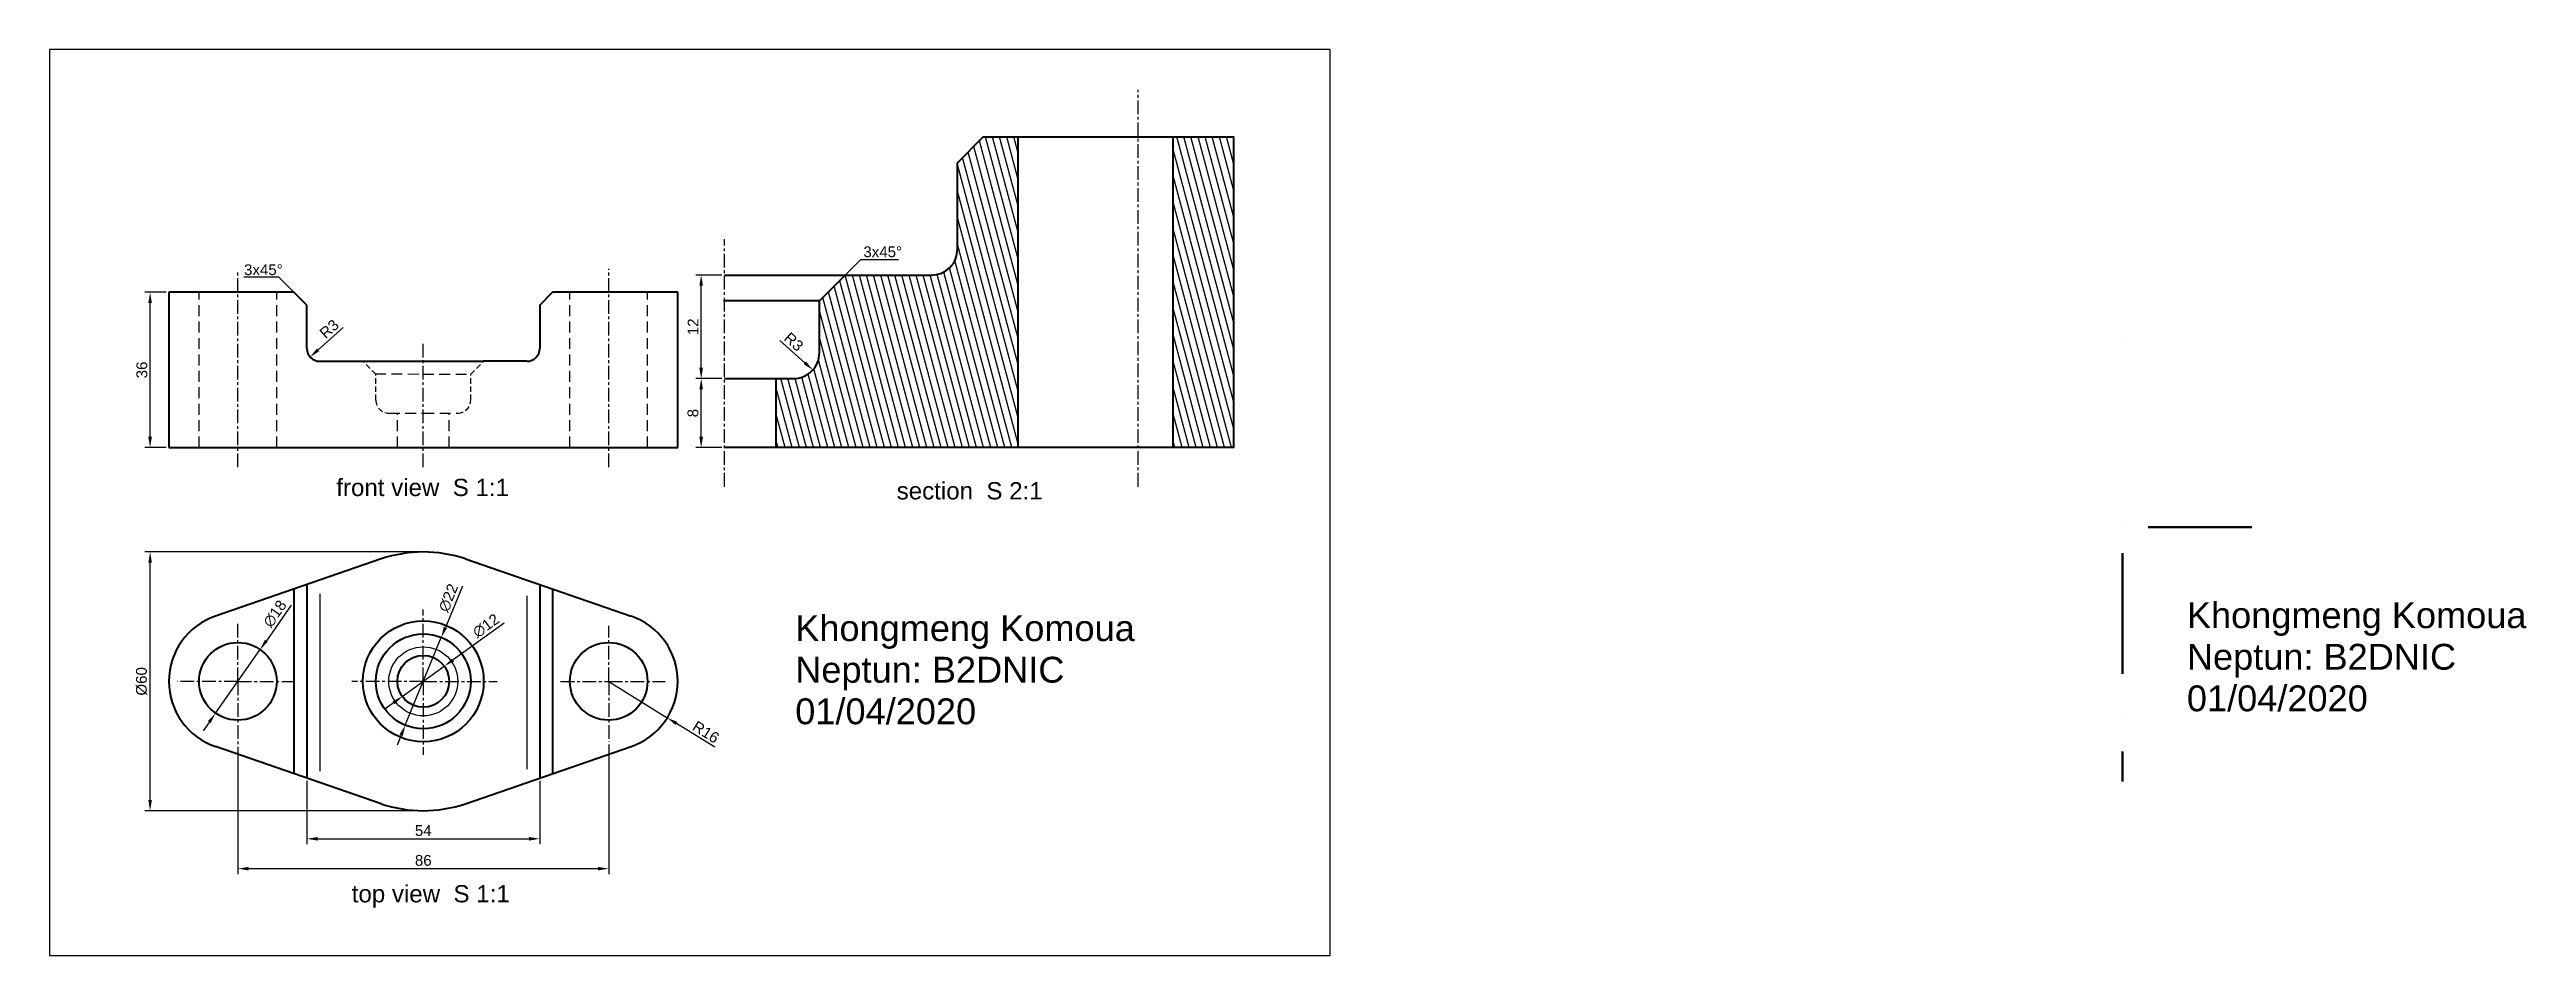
# Model space of a CAD drawing. Header units: millimetres. Extents: x 1907 to 2482, y 1314 to 1524.
import ezdxf

# ---------------------------------------------------------------- set-up
doc = ezdxf.new("R2010")
doc.units = ezdxf.units.MM
doc.header["$LTSCALE"] = 0.1
doc.linetypes.add('CENTER', pattern=[50.8, 31.75, -6.35, 6.35, -6.35])
doc.linetypes.add('DASHED', pattern=[19.05, 12.7, -6.35])
doc.layers.add('A4 sheet', color=9, linetype='Continuous', plot=False)
for name, color, linetype in [('axis', 132, 'CENTER'), ('dimension', 152, 'Continuous'), ('face touch', 202, 'Continuous'), ('hatch', 242, 'Continuous'), ('hidden', 252, 'DASHED'), ('text', 124, 'Continuous')]:
    doc.layers.add(name, color=color, linetype=linetype)
doc.layers.add('result', color=7, linetype='Continuous', lineweight=40)
doc.layers.add('section border', color=8, linetype='Continuous', lineweight=40)
doc.styles.get("Standard").update_dxf_attribs({"font": 'Arial.ttf'})
doc.dimstyles.new('2xscale', dxfattribs={"dimtxt": 2.5, "dimasz": 2.5, "dimexe": 1.25, "dimexo": 0.625, "dimtad": 1, "dimlfac": 0.5, "dimtxsty": 'Standard', "dimcen": 2.5, "dimadec": 0, "dimazin": 0, "dimtfac": 1, "dimtmove": 0, "dimatfit": 3, "dimfxl": 1, "dimarcsym": 0})
doc.dimstyles.new('ISO-25', dxfattribs={"dimtxt": 2.5, "dimasz": 2.5, "dimexe": 1.25, "dimexo": 0.625, "dimtad": 1, "dimtxsty": 'Standard', "dimcen": 2.5, "dimadec": 0, "dimazin": 0, "dimtfac": 1, "dimtmove": 0, "dimatfit": 3, "dimfxl": 1, "dimarcsym": 0})

# ---------------------------------------------------------------- blocks, each defined once
blk = doc.blocks.new('*D2')
at = {"layer": 'Defpoints', "color": 0, "transparency": 16777216}
for p in [(1930.68, 1467.4), (1935.03, 1467.4), (1935.03, 1431.4)]:
    blk.add_point(p, dxfattribs=at)
at = {"layer": 'dimension', "color": 0, "lineweight": -2, "transparency": 16777216}
for p, q in [((1934.41, 1467.4), (1929.43, 1467.4)), ((1930.68, 1433.9), (1930.68, 1464.9)), ((1934.41, 1431.4), (1929.43, 1431.4))]:
    blk.add_line(p, q, dxfattribs=at)
at = {"layer": 'dimension', "color": 0, "transparency": 16777216}
for points in [[(1930.27, 1464.9), (1931.1, 1464.9), (1930.68, 1467.4)], [(1930.27, 1433.9), (1931.1, 1433.9), (1930.68, 1431.4)]]:
    blk.add_solid(points, dxfattribs=at)
at = {"layer": 'dimension', "color": 0, "transparency": 16777216, "insert": (1928.78, 1449.4), "char_height": 2.5, "attachment_point": 5, "rotation": 90}
blk.add_mtext('36', dxfattribs=at)
blk = doc.blocks.new('*D3')
at = {"layer": 'Defpoints', "color": 0, "transparency": 16777216}
for p in [(1970.03, 1454.4), (1967.8, 1452.41)]:
    blk.add_point(p, dxfattribs=at)
at = {"layer": 'dimension', "color": 0, "lineweight": -2, "transparency": 16777216}
blk.add_line((1975.46, 1459.26), (1969.66, 1454.07), dxfattribs=at)
at = {"layer": 'dimension', "color": 0, "transparency": 16777216}
blk.add_solid([(1969.38, 1454.38), (1969.94, 1453.76), (1967.8, 1452.41)], dxfattribs=at)
at = {"layer": 'dimension', "color": 0, "transparency": 16777216, "insert": (1972.23, 1458.91), "char_height": 2.5, "attachment_point": 5, "rotation": 41.77681}
blk.add_mtext('R3', dxfattribs=at)
blk = doc.blocks.new('*D4')
at = {"layer": 'Defpoints', "color": 0, "transparency": 16777216}
for p in [(1967.03, 1354.78), (2021.03, 1354.78), (2021.03, 1340.71)]:
    blk.add_point(p, dxfattribs=at)
at = {"layer": 'dimension', "color": 0, "lineweight": -2, "transparency": 16777216}
for p, q in [((1967.03, 1354.16), (1967.03, 1339.46)), ((2021.03, 1354.16), (2021.03, 1339.46)), ((1969.53, 1340.71), (2018.53, 1340.71))]:
    blk.add_line(p, q, dxfattribs=at)
at = {"layer": 'dimension', "color": 0, "transparency": 16777216}
for points in [[(1969.53, 1341.13), (1969.53, 1340.29), (1967.03, 1340.71)], [(2018.53, 1341.13), (2018.53, 1340.29), (2021.03, 1340.71)]]:
    blk.add_solid(points, dxfattribs=at)
at = {"layer": 'dimension', "color": 0, "transparency": 16777216, "insert": (1994.03, 1342.61), "char_height": 2.5, "attachment_point": 5}
blk.add_mtext('54', dxfattribs=at)
blk = doc.blocks.new('*D5')
at = {"layer": 'Defpoints', "color": 0, "transparency": 16777216}
for p in [(1951.03, 1362.68), (2037.03, 1363.21), (2037.03, 1333.79)]:
    blk.add_point(p, dxfattribs=at)
at = {"layer": 'dimension', "color": 0, "lineweight": -2, "transparency": 16777216}
for p, q in [((1951.03, 1362.05), (1951.03, 1332.54)), ((2037.03, 1362.59), (2037.03, 1332.54)), ((1953.53, 1333.79), (2034.53, 1333.79))]:
    blk.add_line(p, q, dxfattribs=at)
at = {"layer": 'dimension', "color": 0, "transparency": 16777216}
for points in [[(1953.53, 1334.2), (1953.53, 1333.37), (1951.03, 1333.79)], [(2034.53, 1334.2), (2034.53, 1333.37), (2037.03, 1333.79)]]:
    blk.add_solid(points, dxfattribs=at)
at = {"layer": 'dimension', "color": 0, "transparency": 16777216, "insert": (1994.03, 1335.69), "char_height": 2.5, "attachment_point": 5}
blk.add_mtext('86', dxfattribs=at)
blk = doc.blocks.new('*D6')
at = {"layer": 'Defpoints', "color": 0, "transparency": 16777216}
for p in [(2037.03, 1377.21), (2050.62, 1368.77)]:
    blk.add_point(p, dxfattribs=at)
at = {"layer": 'dimension', "color": 0, "lineweight": -2, "transparency": 16777216}
for p, q in [((2037.03, 1377.21), (2050.62, 1368.77)), ((2061.63, 1361.92), (2052.74, 1367.45))]:
    blk.add_line(p, q, dxfattribs=at)
at = {"layer": 'dimension', "color": 0, "transparency": 16777216}
blk.add_solid([(2052.96, 1367.8), (2052.52, 1367.09), (2050.62, 1368.77)], dxfattribs=at)
at = {"layer": 'dimension', "color": 0, "transparency": 16777216, "insert": (2059.57, 1365.44), "char_height": 2.5, "attachment_point": 5, "rotation": 328.12383}
blk.add_mtext('R16', dxfattribs=at)
blk = doc.blocks.new('*D7')
at = {"layer": 'Defpoints', "color": 0, "transparency": 16777216}
for p in [(1956.21, 1384.58), (1945.86, 1369.85)]:
    blk.add_point(p, dxfattribs=at)
at = {"layer": 'dimension', "color": 0, "lineweight": -2, "transparency": 16777216}
for p, q in [((1963.43, 1394.85), (1957.65, 1386.62)), ((1945.86, 1369.85), (1956.21, 1384.58)), ((1944.42, 1367.81), (1942.99, 1365.76))]:
    blk.add_line(p, q, dxfattribs=at)
at = {"layer": 'dimension', "color": 0, "transparency": 16777216}
for points in [[(1957.3, 1386.86), (1957.99, 1386.39), (1956.21, 1384.58)], [(1944.08, 1368.04), (1944.76, 1367.57), (1945.86, 1369.85)]]:
    blk.add_solid(points, dxfattribs=at)
at = {"layer": 'dimension', "color": 0, "transparency": 16777216, "insert": (1959.64, 1392.89), "char_height": 2.5, "attachment_point": 5, "rotation": 54.90861}
blk.add_mtext('∅18', dxfattribs=at)
blk = doc.blocks.new('*D8')
at = {"layer": 'Defpoints', "color": 0, "transparency": 16777216}
for p in [(1930.68, 1407.21), (1994.03, 1407.21), (1994.03, 1347.21)]:
    blk.add_point(p, dxfattribs=at)
at = {"layer": 'dimension', "color": 0, "lineweight": -2, "transparency": 16777216}
for p, q in [((1993.41, 1407.21), (1929.43, 1407.21)), ((1930.68, 1349.71), (1930.68, 1404.71)), ((1993.41, 1347.21), (1929.43, 1347.21))]:
    blk.add_line(p, q, dxfattribs=at)
at = {"layer": 'dimension', "color": 0, "transparency": 16777216}
for points in [[(1930.27, 1404.71), (1931.1, 1404.71), (1930.68, 1407.21)], [(1930.27, 1349.71), (1931.1, 1349.71), (1930.68, 1347.21)]]:
    blk.add_solid(points, dxfattribs=at)
at = {"layer": 'dimension', "color": 0, "transparency": 16777216, "insert": (1928.71, 1377.21), "char_height": 2.5, "attachment_point": 5, "rotation": 90}
blk.add_mtext('%%C60', dxfattribs=at)
blk = doc.blocks.new('*D9')
at = {"layer": 'Defpoints', "color": 0, "transparency": 16777216}
for p in [(1998.91, 1380.72), (1989.16, 1373.71)]:
    blk.add_point(p, dxfattribs=at)
at = {"layer": 'dimension', "color": 0, "lineweight": -2, "transparency": 16777216}
for p, q in [((2012.78, 1390.7), (2000.94, 1382.18)), ((1989.16, 1373.71), (1998.91, 1380.72)), ((1987.13, 1372.25), (1985.1, 1370.79))]:
    blk.add_line(p, q, dxfattribs=at)
at = {"layer": 'dimension', "color": 0, "transparency": 16777216}
for points in [[(2000.69, 1382.52), (2001.18, 1381.84), (1998.91, 1380.72)], [(1986.89, 1372.59), (1987.38, 1371.91), (1989.16, 1373.71)]]:
    blk.add_solid(points, dxfattribs=at)
at = {"layer": 'dimension', "color": 0, "transparency": 16777216, "insert": (2008.58, 1390.1), "char_height": 2.5, "attachment_point": 5, "rotation": 35.71963}
blk.add_mtext('∅12', dxfattribs=at)
blk = doc.blocks.new('*D10')
at = {"layer": 'Defpoints', "color": 0, "transparency": 16777216}
for p in [(1998.21, 1387.39), (1989.86, 1367.04)]:
    blk.add_point(p, dxfattribs=at)
at = {"layer": 'dimension', "color": 0, "lineweight": -2, "transparency": 16777216}
for p, q in [((2003.11, 1399.31), (1999.16, 1389.7)), ((1989.86, 1367.04), (1998.21, 1387.39)), ((1988.91, 1364.73), (1987.96, 1362.41))]:
    blk.add_line(p, q, dxfattribs=at)
at = {"layer": 'dimension', "color": 0, "transparency": 16777216}
for points in [[(1998.78, 1389.86), (1999.55, 1389.54), (1998.21, 1387.39)], [(1988.52, 1364.89), (1989.29, 1364.57), (1989.86, 1367.04)]]:
    blk.add_solid(points, dxfattribs=at)
at = {"layer": 'dimension', "color": 0, "transparency": 16777216, "insert": (1999.86, 1396.58), "char_height": 2.5, "attachment_point": 5, "rotation": 67.67195}
blk.add_mtext('∅22', dxfattribs=at)
blk = doc.blocks.new('*D11')
at = {"layer": 'Defpoints', "color": 0, "transparency": 16777216}
for p in [(2058.48, 1447.4), (2063.91, 1447.4), (2063.91, 1431.4)]:
    blk.add_point(p, dxfattribs=at)
at = {"layer": 'dimension', "color": 0, "lineweight": -2, "transparency": 16777216}
for p, q in [((2063.28, 1447.4), (2057.23, 1447.4)), ((2058.48, 1433.9), (2058.48, 1444.9)), ((2063.28, 1431.4), (2057.23, 1431.4))]:
    blk.add_line(p, q, dxfattribs=at)
at = {"layer": 'dimension', "color": 0, "transparency": 16777216}
for points in [[(2058.06, 1444.9), (2058.9, 1444.9), (2058.48, 1447.4)], [(2058.06, 1433.9), (2058.9, 1433.9), (2058.48, 1431.4)]]:
    blk.add_solid(points, dxfattribs=at)
at = {"layer": 'dimension', "color": 0, "transparency": 16777216, "insert": (2056.58, 1439.4), "char_height": 2.5, "attachment_point": 5, "rotation": 90}
blk.add_mtext('8', dxfattribs=at)
blk = doc.blocks.new('*D12')
at = {"layer": 'Defpoints', "color": 0, "transparency": 16777216}
for p in [(2058.48, 1471.4), (2063.91, 1471.4), (2063.91, 1447.4)]:
    blk.add_point(p, dxfattribs=at)
at = {"layer": 'dimension', "color": 0, "lineweight": -2, "transparency": 16777216}
for p, q in [((2063.28, 1471.4), (2057.23, 1471.4)), ((2058.48, 1449.9), (2058.48, 1468.9)), ((2063.28, 1447.4), (2057.23, 1447.4))]:
    blk.add_line(p, q, dxfattribs=at)
at = {"layer": 'dimension', "color": 0, "transparency": 16777216}
for points in [[(2058.06, 1468.9), (2058.9, 1468.9), (2058.48, 1471.4)], [(2058.06, 1449.9), (2058.9, 1449.9), (2058.48, 1447.4)]]:
    blk.add_solid(points, dxfattribs=at)
at = {"layer": 'dimension', "color": 0, "transparency": 16777216, "insert": (2056.6, 1459.4), "char_height": 2.5, "attachment_point": 5, "rotation": 90}
blk.add_mtext('12', dxfattribs=at)
blk = doc.blocks.new('*D13')
at = {"layer": 'Defpoints', "color": 0, "transparency": 16777216}
for p in [(2079.91, 1453.4), (2084.38, 1449.4)]:
    blk.add_point(p, dxfattribs=at)
at = {"layer": 'dimension', "color": 0, "lineweight": -2, "transparency": 16777216}
blk.add_line((2076.72, 1456.26), (2082.52, 1451.07), dxfattribs=at)
at = {"layer": 'dimension', "color": 0, "transparency": 16777216}
blk.add_solid([(2082.79, 1451.38), (2082.24, 1450.76), (2084.38, 1449.4)], dxfattribs=at)
at = {"layer": 'dimension', "color": 0, "transparency": 16777216, "insert": (2079.95, 1455.92), "char_height": 2.5, "attachment_point": 5, "rotation": 318.17231}
blk.add_mtext('R3', dxfattribs=at)

msp = doc.modelspace()

# ---------------------------------------------------------------- hatches: boundary and pattern name
at = {"layer": 'hatch'}
h = msp.add_hatch(dxfattribs=at)
h.set_pattern_fill('ANSI31', color=256, scale=0.5, angle=240)
h.set_pattern_definition([(285, (2.0528, 15.1446), (1.53340725, 0.4108752), [])])
edge = h.paths.add_edge_path()
edge.add_arc((2111.908, 1477.404), 6, 270, 360)
edge.add_line((2117.908, 1477.404), (2117.908, 1497.404))
edge.add_line((2117.908, 1497.404), (2123.908, 1503.404))
edge.add_line((2123.908, 1503.404), (2131.908, 1503.404))
edge.add_line((2131.908, 1503.404), (2131.908, 1431.404))
edge.add_line((2131.908, 1431.404), (2075.908, 1431.404))
edge.add_line((2075.908, 1431.404), (2075.908, 1447.404))
edge.add_line((2075.908, 1447.404), (2079.908, 1447.404))
edge.add_arc((2079.908, 1453.404), 6, 270, 360)
edge.add_line((2085.908, 1453.404), (2085.908, 1465.404))
edge.add_line((2085.908, 1465.404), (2091.908, 1471.404))
edge.add_line((2091.908, 1471.404), (2111.908, 1471.404))
h.paths.add_polyline_path([(2167.908, 1503.404), (2181.908, 1503.404), (2181.908, 1431.404), (2167.908, 1431.404)])
at = {"layer": 'hatch', "extrusion": (-7.55692e-14, -1, 2.22915e-14)}
h = msp.add_hatch(dxfattribs=at)
h.set_pattern_fill('ANSI31', color=256, scale=0.5, angle=20)
h.set_pattern_definition([(65, (2394.0586, 3e-11), (-1.43876, 0.67091), [])])
edge = h.paths.add_edge_path()
edge.add_line((2394.059, 8), (2394.059, 0))
edge.add_line((2394.059, 0), (2418.059, 0))
edge.add_line((2418.059, 0), (2418.059, 20))
edge.add_line((2418.059, 20), (2402.059, 20))
edge.add_line((2402.059, 20), (2399.059, 17))
edge.add_line((2399.059, 17), (2399.059, 11))
edge.add_arc((2396.059, 11), 3, 270, 360, ccw=False)
edge.add_line((2396.059, 8), (2394.059, 8))
at = {"layer": 'hatch', "extrusion": (1, 2.22045e-16, 0)}
h = msp.add_hatch(dxfattribs=at)
h.set_pattern_fill('ANSI31', color=256, scale=0.5, angle=20)
h.set_pattern_definition([(65, (1353.9568, 0), (-1.438764, 0.670906), [])])
edge = h.paths.add_edge_path()
edge.add_line((1385.957, 33), (1382.957, 36))
edge.add_line((1382.957, 36), (1378.957, 36))
edge.add_line((1378.957, 36), (1378.957, 0))
edge.add_line((1378.957, 0), (1406.957, 0))
edge.add_line((1406.957, 0), (1406.957, 8))
edge.add_line((1406.957, 8), (1404.957, 8))
edge.add_arc((1404.957, 11), 3, 180, 270, ccw=False)
edge.add_line((1401.957, 11), (1401.957, 17))
edge.add_line((1401.957, 17), (1398.957, 20))
edge.add_line((1398.957, 20), (1388.957, 20))
edge.add_arc((1388.957, 23), 3, 180, 270, ccw=False)
edge.add_line((1385.957, 23), (1385.957, 33))
h.paths.add_polyline_path([(1360.957, 36), (1353.957, 36), (1353.957, 0), (1360.957, 0)])

# ---------------------------------------------------------------- linework, layer by layer
at = {"layer": 'A4 sheet'}
msp.add_lwpolyline([(1907.363, 1313.672), (2204.363, 1313.672), (2204.363, 1523.672), (1907.363, 1523.672)], close=True, dxfattribs=at)
at = {"layer": 'axis'}
for p, q in [((2159.855, 1422.339), (2159.855, 1514.334)), ((2063.908, 1422.339), (2063.908, 1479.73)), ((1951.035, 1426.872), (1951.035, 1472.236)), ((2037.035, 1426.872), (2037.035, 1472.869)), ((1994.035, 1426.872), (1994.035, 1455.567)), ((2388.059, 1455.957, 54.359), (2388.059, 1455.957, -18.719)), ((2388.059, 1412.957, -13.371), (2388.059, 1412.957, 38.915)), ((1951.035, 1377.215), (1951.035, 1390.909)), ((1994.035, 1377.215), (1994.035, 1393.848)), ((2037.035, 1377.215), (2037.035, 1390.045)), ((1951.035, 1377.215), (1936.979, 1377.215)), ((1951.035, 1377.215), (1951.035, 1362.676)), ((1951.035, 1377.215), (1964.035, 1377.215)), ((1994.035, 1377.215), (1977.473, 1377.215)), ((1994.035, 1377.215), (1994.035, 1360.144)), ((1994.035, 1377.215), (2011.196, 1377.215)), ((2025.893, 1377.215), (2037.035, 1377.215)), ((2037.035, 1377.215), (2037.035, 1363.215)), ((2037.035, 1377.215), (2050.105, 1377.215)), ((2388.059, 1369.957, -7.672), (2388.059, 1369.957, 60.284))]:
    msp.add_line(p, q, dxfattribs=at)
at = {"layer": 'dimension'}
for p, q in [((1960.531, 1470.908), (1952.435, 1470.908)), ((1964.035, 1467.404), (1960.531, 1470.908)), ((2091.908, 1471.404), (2095.536, 1475.032)), ((2095.536, 1475.032), (2104.263, 1475.032))]:
    msp.add_line(p, q, dxfattribs=at)
at = {"layer": 'face touch'}
for p, q in [((1970.035, 1397.487), (1970.035, 1356.421)), ((2018.035, 1397.033), (2018.035, 1356.875))]:
    msp.add_line(p, q, dxfattribs=at)
msp.add_circle((1994.035, 1377.215), 8, dxfattribs=at)
at = {"layer": 'hidden', "ltscale": 2}
for p, q in [((1942.035, 1431.404), (1942.035, 1467.404)), ((1960.035, 1431.404), (1960.035, 1467.404)), ((2028.035, 1431.404), (2028.035, 1467.404)), ((2046.035, 1431.404), (2046.035, 1467.404)), ((1982.817, 1448.506), (1993.926, 1448.455)), ((1993.926, 1448.455), (2005.035, 1448.455)), ((1986.035, 1439.404), (1994.035, 1439.404)), ((1988.035, 1431.404), (1988.035, 1439.404)), ((1994.035, 1439.404), (2002.035, 1439.404)), ((2000.035, 1431.404), (2000.035, 1439.404))]:
    msp.add_line(p, q, dxfattribs=at)
at = {"layer": 'hidden'}
for p, q in [((1983.035, 1448.404), (1980.035, 1451.404)), ((1983.035, 1442.404), (1983.035, 1448.404)), ((2005.035, 1448.404), (2008.035, 1451.404)), ((2005.035, 1442.404), (2005.035, 1448.404))]:
    msp.add_line(p, q, dxfattribs=at)
for centre, start, end in [((1986.035, 1442.404), 180, 270), ((2002.035, 1442.404), 270, 0)]:
    msp.add_arc(centre, 3, start, end, dxfattribs=at)
at = {"layer": 'result'}
for p, q in [((2131.908, 1503.404), (2167.908, 1503.404)), ((2063.908, 1471.404), (2091.908, 1471.404)), ((1964.035, 1467.404), (1935.035, 1467.404)), ((1935.035, 1467.404), (1935.035, 1431.404)), ((1967.035, 1464.404), (1964.035, 1467.404)), ((2021.035, 1464.404), (2024.035, 1467.404)), ((2053.035, 1467.404), (2024.035, 1467.404)), ((2053.035, 1431.404), (2053.035, 1467.404)), ((1967.035, 1454.404), (1967.035, 1464.404)), ((2021.035, 1464.404), (2021.035, 1454.404)), ((1970.035, 1451.404), (1980.035, 1451.404)), ((1980.035, 1451.404), (2008.035, 1451.404)), ((2018.035, 1451.404), (2008.035, 1451.404)), ((1935.035, 1431.404), (2053.035, 1431.404)), ((2075.908, 1431.404), (2063.908, 1431.404)), ((2167.908, 1431.404), (2131.908, 1431.404)), ((1984.267, 1405.58), (1945.825, 1392.343)), ((2003.802, 1405.58), (2042.244, 1392.343)), ((1964.035, 1398.613), (1964.035, 1355.816)), ((1967.035, 1399.646), (1967.035, 1354.783)), ((2021.035, 1399.646), (2021.035, 1354.783)), ((2024.035, 1398.613), (2024.035, 1355.816)), ((1984.267, 1348.85), (1945.825, 1362.087)), ((2003.802, 1348.85), (2042.244, 1362.087))]:
    msp.add_line(p, q, dxfattribs=at)
at = {"layer": 'result', "ltscale": 2}
for p, q in [((2063.691, 1465.506), (2085.908, 1465.506)), ((2063.908, 1447.404), (2075.908, 1447.404))]:
    msp.add_line(p, q, dxfattribs=at)
at = {"layer": 'result'}
msp.add_lwpolyline([(2111.908, 1471.404, 0.4142136), (2117.908, 1477.404), (2117.908, 1497.404), (2123.908, 1503.404), (2131.908, 1503.404), (2131.908, 1431.404), (2075.908, 1431.404), (2075.908, 1447.404), (2079.908, 1447.404, 0.4142136), (2085.908, 1453.404), (2085.908, 1465.404), (2091.908, 1471.404)], format="xyb", close=True, dxfattribs=at)
msp.add_lwpolyline([(2167.908, 1503.404), (2181.908, 1503.404), (2181.908, 1431.404), (2167.908, 1431.404)], close=True, dxfattribs=at)
for centre, radius in [((1994.035, 1377.215), 14), ((1951.035, 1377.215), 9), ((1994.035, 1377.215), 11), ((2037.035, 1377.215), 9), ((1994.035, 1377.215), 6)]:
    msp.add_circle(centre, radius, dxfattribs=at)
for centre, radius, start, end in [((1970.035, 1454.404), 3, 180, 270), ((2018.035, 1454.404), 3, 270, 0), ((1994.035, 1377.215), 30, 70.999198, 109.000802), ((1951.035, 1377.215), 16, 109.000802, 250.999198), ((2037.035, 1377.215), 16, 289.000802, 70.999198), ((1994.035, 1377.215), 30, 250.999198, 289.000802)]:
    msp.add_arc(centre, radius, start, end, dxfattribs=at)
at = {"layer": 'section border', "extrusion": (2.22045e-16, -1, 0)}
for p, q in [((2394.059, 1412.957), (2394.059, 1412.957, 8)), ((2418.059, 1412.957), (2394.059, 1412.957)), ((2394.059, 1412.957, 8), (2396.059, 1412.957, 8)), ((2399.059, 1412.957, 17), (2402.059, 1412.957, 20)), ((2399.059, 1412.957, 11), (2399.059, 1412.957, 17)), ((2402.059, 1412.957, 20), (2418.059, 1412.957, 20)), ((2418.059, 1412.957, 20), (2418.059, 1412.957))]:
    msp.add_line(p, q, dxfattribs=at)
at = {"layer": 'section border', "extrusion": (1, 2.22045e-16, 0)}
for p, q in [((2388.059, 1406.957), (2388.059, 1378.957)), ((2388.059, 1406.957, 8), (2388.059, 1406.957)), ((2388.059, 1404.957, 8), (2388.059, 1406.957, 8)), ((2388.059, 1401.957, 17), (2388.059, 1401.957, 11)), ((2388.059, 1398.957, 20), (2388.059, 1401.957, 17)), ((2388.059, 1388.957, 20), (2388.059, 1398.957, 20)), ((2388.059, 1382.957, 36), (2388.059, 1385.957, 33)), ((2388.059, 1385.957, 33), (2388.059, 1385.957, 23)), ((2388.059, 1378.957, 36), (2388.059, 1382.957, 36)), ((2388.059, 1378.957), (2388.059, 1378.957, 36)), ((2388.059, 1353.957, 36), (2388.059, 1360.957, 36)), ((2388.059, 1360.957), (2388.059, 1353.957)), ((2388.059, 1360.957, 36), (2388.059, 1360.957)), ((2388.059, 1353.957), (2388.059, 1353.957, 36))]:
    msp.add_line(p, q, dxfattribs=at)
at = {"layer": 'section border', "extrusion": (2.22045e-16, -1, 0)}
msp.add_arc((2396.059, 11, -1412.957), 3, 270, 360, dxfattribs=at)
at = {"layer": 'section border', "extrusion": (1, 2.22045e-16, 0)}
for centre in [(1404.957, 11, 2388.059), (1388.957, 23, 2388.059)]:
    msp.add_arc(centre, 3, 180, 270, dxfattribs=at)

# ---------------------------------------------------------------- texts
at = {"layer": 'dimension'}
for p in [(2096.097, 1475.542), (1952.474, 1471.38)]:
    msp.add_text('3x45°', height=2.5, dxfattribs=at).set_placement(p)
at = {"layer": 'text'}
for s, height, p in [('front view  S 1:1', 4, (1973.858, 1420.168)), ('section  S 2:1', 4, (2103.821, 1419.39)), ('Khongmeng Komoua', 6, (2403.024, 1389.546)), ('Khongmeng Komoua', 6, (2080.296, 1386.542)), ('Neptun: B2DNIC', 6, (2403.024, 1379.907)), ('Neptun: B2DNIC', 6, (2080.296, 1376.904)), ('01/04/2020', 6, (2080.296, 1367.265)), ('01/04/2020', 6, (2403.024, 1370.269)), ('top view  S 1:1', 4, (1977.444, 1325.978))]:
    msp.add_text(s, height=height, dxfattribs=at).set_placement(p)

# ---------------------------------------------------------------- dimensions: what is measured, and where the dimension line sits
at = {"layer": 'dimension'}
for base, p1, p2, dimstyle, picture, middle in [((2058.481, 1471.404), (2063.908, 1447.404), (2063.908, 1471.404), '2xscale', '*D12', (2056.601, 1459.404)), ((1930.682, 1467.404), (1935.035, 1431.404), (1935.035, 1467.404), 'ISO-25', '*D2', (1928.779, 1449.404)), ((2058.481, 1447.404), (2063.908, 1431.404), (2063.908, 1447.404), '2xscale', '*D11', (2056.579, 1439.404))]:
    dim = msp.add_linear_dim(base=base, p1=p1, p2=p2, angle=90, dimstyle=dimstyle, dxfattribs=at)
    dim.commit()
    dim.dimension.update_dxf_attribs({"geometry": picture, "text_midpoint": middle})
for center, mpoint, dimstyle, picture, middle in [((1970.035, 1454.404), (1967.797, 1452.406), 'ISO-25', '*D3', (1973.495, 1457.496)), ((2079.908, 1453.404), (2084.379, 1449.403), '2xscale', '*D13', (2078.685, 1454.499)), ((2037.035, 1377.215), (2050.622, 1368.766), 'ISO-25', '*D6', (2058.562, 1363.828))]:
    dim = msp.add_radius_dim(center=center, mpoint=mpoint, dimstyle=dimstyle, dxfattribs=at)
    dim.commit()
    dim.dimension.update_dxf_attribs({"geometry": picture, "text_midpoint": middle, "dimtype": 164})
dim = msp.add_linear_dim(base=(1930.682, 1407.215), p1=(1994.035, 1347.215), p2=(1994.035, 1407.215), angle=90, text='%%C<>', dimstyle='ISO-25', dxfattribs=at)
dim.commit()
dim.dimension.update_dxf_attribs({"geometry": '*D8', "text_midpoint": (1928.71, 1377.215)})
dim = msp.add_diameter_dim_2p(p1=(1945.861, 1369.851), p2=(1956.209, 1384.579), dimstyle='ISO-25', dxfattribs=at)
dim.commit()
dim.dimension.update_dxf_attribs({"geometry": '*D7', "text_midpoint": (1959.642, 1392.895)})
for p1, p2, picture, middle in [((1989.856, 1367.04), (1998.214, 1387.39), '*D10', (2001.681, 1395.832)), ((1989.163, 1373.712), (1998.906, 1380.718), '*D9', (2009.73, 1388.501))]:
    dim = msp.add_diameter_dim_2p(p1=p1, p2=p2, dimstyle='ISO-25', dxfattribs=at)
    dim.commit()
    dim.dimension.update_dxf_attribs({"geometry": picture, "text_midpoint": middle, "dimtype": 163})
for base, p1, p2, picture, middle in [((2037.035, 1333.787), (1951.035, 1362.676), (2037.035, 1363.215), '*D5', (1994.035, 1335.688)), ((2021.035, 1340.71), (1967.035, 1354.783), (2021.035, 1354.783), '*D4', (1994.035, 1342.607))]:
    dim = msp.add_linear_dim(base=base, p1=p1, p2=p2, dimstyle='ISO-25', dxfattribs=at)
    dim.commit()
    dim.dimension.update_dxf_attribs({"geometry": picture, "text_midpoint": middle})

doc.saveas('drawing.dxf')
